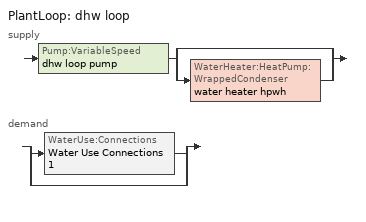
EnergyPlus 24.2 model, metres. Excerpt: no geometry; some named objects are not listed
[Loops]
PlantLoop 'dhw loop'
 supply: Pump:VariableSpeed 'dhw loop pump' > split
  | bypass
  | WaterHeater:HeatPump:WrappedCondenser 'water heater hpwh'
 demand: split
  | WaterUse:Connections 'Water Use Connections 1'
  | bypass
[ZoneControl:Thermostat]
conditioned space Thermostat: Zone or ZoneList=conditioned space; Control Type Schedule=conditioned space Thermostat Schedule; Control 1=conditioned space temperature setpoint; Temperature Difference Between Cutout And Setpoint {deltaC}=0
[ThermostatSetpoint:DualSetpoint]
conditioned space temperature setpoint: Heating Setpoint Temperature Schedule=heating setpoint; Cooling Setpoint Temperature Schedule=cooling setpoint
[ZoneHVAC:Baseboard:Convective:Electric]
electric baseboard: Availability Schedule=Always On Discrete; Heating Design Capacity {W}=7017.29; Efficiency=1
[Zone equipment]
conditioned space: electric baseboard
[PlantLoop]
dhw loop: Fluid Type=Water; Plant Equipment Operation Scheme=dhw loop Operation Schemes; Maximum Loop Temperature {C}=100; Minimum Loop Temperature {C}=0; Maximum Loop Flow Rate {m3/s}=0.01; Minimum Loop Flow Rate {m3/s}=0; Plant Loop Volume {m3}=0.003; Load Distribution Scheme=Optimal; Plant Loop Demand Calculation Scheme=SingleSetpoint; Common Pipe Simulation=None
[Sizing:Plant]
dhw loop: Loop Type=Heating; Design Loop Exit Temperature {C}=51.6667; Loop Design Temperature Difference {deltaC}=5.55556; Sizing Option=NonCoincident; Zone Timesteps in Averaging Window=1; Coincident Sizing Factor Mode=None
[Pump:VariableSpeed]
dhw loop pump: Design Maximum Flow Rate {m3/s}=0.01; Design Pump Head {Pa}=1; Design Power Consumption {W}=0; Motor Efficiency=0.85; Fraction of Motor Inefficiencies to Fluid Stream=0; Coefficient 1 of the Part Load Performance Curve=0; Coefficient 2 of the Part Load Performance Curve=1; Coefficient 3 of the Part Load Performance Curve=0; Coefficient 4 of the Part Load Performance Curve=0; Design Minimum Flow Rate {m3/s}=0; Pump Control Type=Intermittent; Skin Loss Radiative Fraction=0.5; Design Power Sizing Method=PowerPerFlowPerPressure; Design Electric Power per Unit Flow Rate {W/(m3/s)}=348701.1; Design Shaft Power per Unit Flow Rate per Unit Head {W/((m3/s)-Pa)}=1.28205; Design Minimum Flow Rate Fraction=0
[WaterHeater:Stratified]
water heater tank: Tank Volume {m3}=0.224853; Tank Height {m}=1.3343; Tank Shape=VerticalCylinder; Maximum Temperature Limit {C}=90; Heater Priority Control=MasterSlave; Heater 1 Setpoint Temperature Schedule=water heater TopElementSetpoint; Heater 1 Deadband Temperature Difference {deltaC}=18.5; Heater 1 Capacity {W}=4500.11; Heater 1 Height {m}=1.05632; Heater 2 Setpoint Temperature Schedule=water heater BottomElementSetpoint; Heater 2 Deadband Temperature Difference {deltaC}=3.89; Heater 2 Capacity {W}=4500.11; Heater 2 Height {m}=0.277979; Heater Fuel Type=Electricity; Heater Thermal Efficiency=1; Off Cycle Parasitic Fuel Consumption Rate {W}=3; Off Cycle Parasitic Fuel Type=Electricity; Off Cycle Parasitic Heat Fraction to Tank=0; Off Cycle Parasitic Height {m}=0; On Cycle Parasitic Fuel Consumption Rate {W}=3; On Cycle Parasitic Fuel Type=Electricity; On Cycle Parasitic Heat Fraction to Tank=0; On Cycle Parasitic Height {m}=0; Ambient Temperature Indicator=Schedule; Ambient Temperature Schedule=water heater Tamb act; Uniform Skin Loss Coefficient per Unit Area to Ambient Temperature {W/m2-K}=0.925959; Skin Loss Fraction to Zone=1; Off Cycle Flue Loss Coefficient to Ambient Temperature {W/K}=0; Off Cycle Flue Loss Fraction to Zone=1; Use Side Effectiveness=1; Use Side Inlet Height {m}=0; Use Side Outlet Height {m}=Autocalculate; Source Side Effectiveness=1; Source Side Inlet Height {m}=0; Source Side Outlet Height {m}=0; Inlet Mode=Fixed; Use Side Design Flow Rate {m3/s}=0.00374132; Source Side Design Flow Rate {m3/s}=0; Indirect Water Heating Recovery Time {hr}=1.5; Number of Nodes=6; Additional Destratification Conductivity {W/m-K}=0; Node 1 Additional Loss Coefficient {W/K}=0; Node 2 Additional Loss Coefficient {W/K}=0; Node 3 Additional Loss Coefficient {W/K}=0; Node 4 Additional Loss Coefficient {W/K}=0; Node 5 Additional Loss Coefficient {W/K}=0; Node 6 Additional Loss Coefficient {W/K}=0
[WaterHeater:Sizing]
water heater tank: Design Mode=PeakDraw; Time Storage Can Meet Peak Draw {hr}=0.538503; Time for Tank Recovery {hr}=0; Nominal Tank Volume for Autosizing Plant Connections {m3}=1
[WaterHeater:HeatPump:WrappedCondenser]
water heater hpwh: Compressor Setpoint Temperature Schedule=water heater setpoint; Dead Band Temperature Difference {deltaC}=3.89; Condenser Bottom Location {m}=0.0555958; Condenser Top Location {m}=0.722746; Evaporator Air Flow Rate {m3/s}=0.0854225; Inlet Air Configuration=Schedule; Inlet Air Temperature Schedule=water heater Tamb act; Inlet Air Humidity Schedule=water heater RHamb act; Tank=water heater tank; DX Coil=water heater coil; Minimum Inlet Air Temperature for Compressor Operation {C}=5.55556; Maximum Inlet Air Temperature for Compressor Operation {C}=48.8889; Compressor Location=Schedule; Compressor Ambient Temperature Schedule=water heater Tamb act; Fan=water heater fan; Fan Placement=DrawThrough; On Cycle Parasitic Electric Load {W}=0; Off Cycle Parasitic Electric Load {W}=0; Parasitic Heat Rejection Location=Outdoors; Inlet Air Mixer Schedule=Always On Discrete; Tank Element Control Logic=MutuallyExclusive; Control Sensor 1 Height In Stratified Tank {m}=1.05632; Control Sensor 1 Weight=0.75; Control Sensor 2 Height In Stratified Tank {m}=0.389171
[Coil:WaterHeating:AirToWaterHeatPump:Wrapped]
water heater coil: Rated Heating Capacity {W}=2110.99; Rated COP {W/W}=4.222255; Rated Sensible Heat Ratio=0.88; Rated Evaporator Inlet Air Dry-Bulb Temperature {C}=19.7222; Rated Evaporator Inlet Air Wet-Bulb Temperature {C}=13.561; Rated Condenser Water Temperature {C}=48.89; Rated Evaporator Air Flow Rate {m3/s}=0.0854225; Evaporator Fan Power Included in Rated COP=Yes; Crankcase Heater Capacity {W}=0; Maximum Ambient Temperature for Crankcase Heater Operation {C}=0; Evaporator Air Temperature Type for Curve Objects=WetBulbTemperature; Heating Capacity Function of Temperature Curve=HPWH-Cap-fT; Heating Capacity Function of Air Flow Fraction Curve=HPWH-Htg-Cap-FF; Heating COP Function of Temperature Curve=HPWH-COP-fT; Heating COP Function of Air Flow Fraction Curve=HPWH-Htg-COP-FF; Part Load Fraction Correlation Curve=HPWH-COP-fPLR
[Fan:SystemModel]
water heater fan: Availability Schedule=Always On Discrete; Design Maximum Air Flow Rate {m3/s}=0.0854225; Speed Control Method=Discrete; Electric Power Minimum Flow Rate Fraction=0.2; Design Pressure Rise {Pa}=500; Motor Efficiency=1; Motor In Air Stream Fraction=1; Design Electric Power Consumption {W}=Autosize; Design Power Sizing Method=PowerPerFlow; Electric Power Per Unit Flow Rate {W/(m3/s)}=97.8923; Electric Power Per Unit Flow Rate Per Unit Pressure {W/((m3/s)-Pa)}=1.66667; Fan Total Efficiency=0.7; Motor Loss Radiative Fraction=0; Number of Speeds=1
[SetpointManager:Scheduled]
Setpoint Manager Scheduled 1: Control Variable=Temperature; Schedule=dhw temp
[WaterUse:Connections]
Water Use Connections 1: Drain Water Heat Exchanger Type=None; Drain Water Heat Exchanger Destination=Plant; Water Use Equipment Name 1=dhw fixtures; Water Use Equipment Name 2=dhw distribution waste; Water Use Equipment Name 3=clothes washer; Water Use Equipment Name 4=dishwasher
[WaterUse:Equipment]
Name | Peak Flow Rate {m3/s} | Flow Rate Fraction Schedule | Target Temperature Schedule
dhw fixtures | 3.06117e-05 | hot_water_fixtures | mixed water temperature schedule
dhw distribution waste | 1.59288e-05 | hot_water_fixtures | mixed water temperature schedule
clothes washer | 1.31077e-05 | hot_water_clothes_washer
[PlantEquipmentOperationSchemes]
dhw loop Operation Schemes: Control Scheme Object Type 1=PlantEquipmentOperation:HeatingLoad; Control Scheme Name 1=dhw loop Heating Operation Scheme; Control Scheme Schedule Name 1=Always On Discrete
[PlantEquipmentOperation:HeatingLoad]
dhw loop Heating Operation Scheme: Load Range Lower Limit 1 {W}=0; Load Range Upper Limit 1 {W}=1000000000; Range Equipment List Name 1=dhw loop Heating Equipment List
[PlantEquipmentList]
dhw loop Heating Equipment List: WaterHeater:HeatPump:WrappedCondenser, water heater hpwh
[EnergyManagementSystem:Sensor]
Name | Output:Variable or Output:Meter Index Key | Output:Variable or Output:Meter
conditioned_space_clg_unmet_s | conditioned space | Zone Cooling Setpoint Not Met Time
conditioned_space_htg_unmet_s | conditioned space | Zone Heating Setpoint Not Met Time
fridge_tin_s; tin_s; tin_s_1 | conditioned space | Zone Mean Air Temperature
ig_ee_conv_2 | clothes washer | Electric Equipment Convective Heating Energy
ig_ee_rad_2 | clothes washer | Electric Equipment Radiant Heating Energy
ss_trans_in_2 | Window2 | Surface Window Transmitted Solar Radiation Rate
ss_trans_in_3 | Window3 | Surface Window Transmitted Solar Radiation Rate
ss_trans_in_4 | Window4 | Surface Window Transmitted Solar Radiation Rate
ss_trans_in_5 | Window5 | Surface Window Transmitted Solar Radiation Rate
ss_trans_in_6 | Window6 | Surface Window Transmitted Solar Radiation Rate
ss_trans_in_7 | Window7 | Surface Window Transmitted Solar Radiation Rate
ss_trans_in_8 | Window8 | Surface Window Transmitted Solar Radiation Rate
ss_trans_in_9 | Window9 | Surface Window Transmitted Solar Radiation Rate
ss_trans_out | Window1 | Surface Inside Face Initial Transmitted Diffuse Transmitted Out Window Solar Radiation Rate
ss_trans_out_1 | Window10 | Surface Inside Face Initial Transmitted Diffuse Transmitted Out Window Solar Radiation Rate
ss_trans_out_2 | Window2 | Surface Inside Face Initial Transmitted Diffuse Transmitted Out Window Solar Radiation Rate
ss_trans_out_3 | Window3 | Surface Inside Face Initial Transmitted Diffuse Transmitted Out Window Solar Radiation Rate
ss_trans_out_4 | Window4 | Surface Inside Face Initial Transmitted Diffuse Transmitted Out Window Solar Radiation Rate
ss_trans_out_5 | Window5 | Surface Inside Face Initial Transmitted Diffuse Transmitted Out Window Solar Radiation Rate
ss_trans_out_6 | Window6 | Surface Inside Face Initial Transmitted Diffuse Transmitted Out Window Solar Radiation Rate
ss_trans_out_7 | Window7 | Surface Inside Face Initial Transmitted Diffuse Transmitted Out Window Solar Radiation Rate
ss_trans_out_8 | Window8 | Surface Inside Face Initial Transmitted Diffuse Transmitted Out Window Solar Radiation Rate
ss_trans_out_9 | Window9 | Surface Inside Face Initial Transmitted Diffuse Transmitted Out Window Solar Radiation Rate
s_conv | Floor1 | Surface Inside Face Convection Heat Gain Energy
s_conv_1 | Floor2 | Surface Inside Face Convection Heat Gain Energy
s_conv_10 | Wall8 | Surface Inside Face Convection Heat Gain Energy
s_conv_2 | Floor3 | Surface Inside Face Convection Heat Gain Energy
s_conv_3 | inferred conditioned ceiling | Surface Inside Face Convection Heat Gain Energy
s_conv_4 | inferred conditioned floor | Surface Inside Face Convection Heat Gain Energy
s_conv_5 | Wall3 | Surface Inside Face Convection Heat Gain Energy
s_conv_6 | Wall4 | Surface Inside Face Convection Heat Gain Energy
s_conv_7 | Wall5 | Surface Inside Face Convection Heat Gain Energy
s_conv_8 | Wall6 | Surface Inside Face Convection Heat Gain Energy
s_conv_9 | Wall7 | Surface Inside Face Convection Heat Gain Energy
s_ig | Floor1 | Surface Inside Face Internal Gains Radiation Heat Gain Energy
s_ig_1 | Floor2 | Surface Inside Face Internal Gains Radiation Heat Gain Energy
s_ig_10 | Wall8 | Surface Inside Face Internal Gains Radiation Heat Gain Energy
s_ig_2 | Floor3 | Surface Inside Face Internal Gains Radiation Heat Gain Energy
s_ig_3 | inferred conditioned ceiling | Surface Inside Face Internal Gains Radiation Heat Gain Energy
s_ig_4 | inferred conditioned floor | Surface Inside Face Internal Gains Radiation Heat Gain Energy
s_ig_5 | Wall3 | Surface Inside Face Internal Gains Radiation Heat Gain Energy
s_ig_6 | Wall4 | Surface Inside Face Internal Gains Radiation Heat Gain Energy
s_ig_7 | Wall5 | Surface Inside Face Internal Gains Radiation Heat Gain Energy
s_ig_8 | Wall6 | Surface Inside Face Internal Gains Radiation Heat Gain Energy
s_ig_9 | Wall7 | Surface Inside Face Internal Gains Radiation Heat Gain Energy
s_lgt | Floor1 | Surface Inside Face Lights Radiation Heat Gain Energy
s_lgt_1 | Floor2 | Surface Inside Face Lights Radiation Heat Gain Energy
s_lgt_10 | Wall8 | Surface Inside Face Lights Radiation Heat Gain Energy
s_lgt_2 | Floor3 | Surface Inside Face Lights Radiation Heat Gain Energy
s_lgt_3 | inferred conditioned ceiling | Surface Inside Face Lights Radiation Heat Gain Energy
s_lgt_4 | inferred conditioned floor | Surface Inside Face Lights Radiation Heat Gain Energy
s_lgt_5 | Wall3 | Surface Inside Face Lights Radiation Heat Gain Energy
s_lgt_6 | Wall4 | Surface Inside Face Lights Radiation Heat Gain Energy
s_lgt_7 | Wall5 | Surface Inside Face Lights Radiation Heat Gain Energy
s_lgt_8 | Wall6 | Surface Inside Face Lights Radiation Heat Gain Energy
s_lgt_9 | Wall7 | Surface Inside Face Lights Radiation Heat Gain Energy
s_sol | Floor1 | Surface Inside Face Solar Radiation Heat Gain Energy
s_sol_1 | Floor2 | Surface Inside Face Solar Radiation Heat Gain Energy
s_sol_10 | Wall8 | Surface Inside Face Solar Radiation Heat Gain Energy
s_sol_2 | Floor3 | Surface Inside Face Solar Radiation Heat Gain Energy
s_sol_3 | inferred conditioned ceiling | Surface Inside Face Solar Radiation Heat Gain Energy
s_sol_4 | inferred conditioned floor | Surface Inside Face Solar Radiation Heat Gain Energy
s_sol_5 | Wall3 | Surface Inside Face Solar Radiation Heat Gain Energy
s_sol_6 | Wall4 | Surface Inside Face Solar Radiation Heat Gain Energy
s_sol_7 | Wall5 | Surface Inside Face Solar Radiation Heat Gain Energy
s_sol_8 | Wall6 | Surface Inside Face Solar Radiation Heat Gain Energy
s_sol_9 | Wall7 | Surface Inside Face Solar Radiation Heat Gain Energy
s_surf | Floor1 | Surface Inside Face Net Surface Thermal Radiation Heat Gain Energy
s_surf_1 | Floor2 | Surface Inside Face Net Surface Thermal Radiation Heat Gain Energy
s_surf_10 | Wall8 | Surface Inside Face Net Surface Thermal Radiation Heat Gain Energy
s_surf_2 | Floor3 | Surface Inside Face Net Surface Thermal Radiation Heat Gain Energy
s_surf_3 | inferred conditioned ceiling | Surface Inside Face Net Surface Thermal Radiation Heat Gain Energy
s_surf_4 | inferred conditioned floor | Surface Inside Face Net Surface Thermal Radiation Heat Gain Energy
s_surf_5 | Wall3 | Surface Inside Face Net Surface Thermal Radiation Heat Gain Energy
s_surf_6 | Wall4 | Surface Inside Face Net Surface Thermal Radiation Heat Gain Energy
s_surf_7 | Wall5 | Surface Inside Face Net Surface Thermal Radiation Heat Gain Energy
s_surf_8 | Wall6 | Surface Inside Face Net Surface Thermal Radiation Heat Gain Energy
s_surf_9 | Wall7 | Surface Inside Face Net Surface Thermal Radiation Heat Gain Energy
tout_s | conditioned space | Zone Outdoor Air Drybulb Temperature
water_heater_amb_rh | garage | Zone Air Relative Humidity
water_heater_amb_temp | garage | Zone Mean Air Temperature
water_heater_coil_energy | water heater coil | Cooling Coil Water Heating Electricity Rate
water_heater_fan_energy; water_heater_fan_pwr | water heater fan | Fan Electricity Rate
water_heater_lat_cool | water heater coil | Cooling Coil Latent Cooling Rate
water_heater_sens_cool | water heater coil | Cooling Coil Sensible Cooling Rate
water_heater_tank_energy | water heater tank | Water Heater Electricity Rate
water_heater_tank_off_cycle_parasitic | water heater tank | Water Heater Off Cycle Parasitic Electricity Rate
water_heater_tank_on_cycle_parasitic | water heater tank | Water Heater On Cycle Parasitic Electricity Rate
water_heater_tl | water heater tank | Water Heater Heat Loss Rate
water_heater_T_set | water heater setpoint | Schedule Value
win_s | conditioned space | Zone Air Humidity Ratio
[EnergyManagementSystem:Actuator]
Name | Actuated Component Unique | Actuated Component Type | Actuated Component Control Type
fridge_schedule_1_act | fridge schedule 1 | Schedule:Constant | Schedule Value
fridge_schedule_act | fridge schedule | Schedule:Constant | Schedule Value
infil_flow_act | infil flow | Zone Infiltration | Air Exchange Flow Rate
mech_vent_house_fan_cfis_act | mech vent house fan cfis | ElectricEquipment | Electricity Rate
mech_vent_house_fan_latent_load_act | mech vent house fan latent load | OtherEquipment | Power Level
mech_vent_house_fan_sensible_load_act | mech vent house fan sensible load | OtherEquipment | Power Level
natural_vent_flow_act | natural vent flow | Zone Infiltration | Air Exchange Flow Rate
water_heater_HPWHSchedOverride | water heater setpoint | Schedule:Constant | Schedule Value
water_heater_hpwh_ec_adj_act | water heater energy adjustment1 | OtherEquipment | Power Level
water_heater_lat_act | water heater lat | OtherEquipment | Power Level
water_heater_LESchedOverride | water heater BottomElementSetpoint | Schedule:Constant | Schedule Value
water_heater_RHamb_act | water heater RHamb act | Schedule:Constant | Schedule Value
water_heater_sens_act | water heater sens | OtherEquipment | Power Level
water_heater_Tamb_act | water heater Tamb act | Schedule:Constant | Schedule Value
water_heater_UESchedOverride | water heater TopElementSetpoint | Schedule:Constant | Schedule Value
whole_house_fan_act | whole house fan | ElectricEquipment | Electricity Rate
whole_house_fan_flow_act | whole house fan flow | Zone Infiltration | Air Exchange Flow Rate
whole_house_fan_mix_act | whole house fan mix | ZoneMixing | Air Exchange Flow Rate
[Schedule:Constant]
Name | Hourly Value
Always On Discrete | 1
dhw temp; water heater setpoint | 51.6667
mixed water temperature schedule | 40.5556
water heater BottomElementSetpoint; water heater TopElementSetpoint | 0
water heater RHamb act | 0.5
water heater Tamb act | 23
[Schedule:Day:Interval]
heating setpoint day: No, 09:00, 16.6667, 24:00, 20
heating setpoint default day; cooling setpoint default day: No, 24:00, 0
cooling setpoint day: No, 24:00, 25.5556
[Schedule:Week:Daily]
heating setpoint Week Rule - Jan1-Dec31: heating setpoint day, heating setpoint day, heating setpoint day, heating setpoint day, heating setpoint day, heating setpoint day, heating setpoint day, heating setpoint default day, heating setpoint default day, heating setpoint default day, heating setpoint default day, heating setpoint default day
cooling setpoint Week Rule - Jan1-Dec31: cooling setpoint day, cooling setpoint day, cooling setpoint day, cooling setpoint day, cooling setpoint day, cooling setpoint day, cooling setpoint day, cooling setpoint default day, cooling setpoint default day, cooling setpoint default day, cooling setpoint default day, cooling setpoint default day
[Schedule:Year]
heating setpoint: heating setpoint Week Rule - Jan1-Dec31, 1, 1, 12, 31
cooling setpoint: cooling setpoint Week Rule - Jan1-Dec31, 1, 1, 12, 31
[Schedule:File] File=in.schedules.csv; Rows to Skip at Top=1; Number of Hours of Data=8760; Column Separator=Comma; Interpolate to Timestep=Yes; Minutes per Item=15; Adjust Schedule for Daylight Savings=Yes
Name | Column Number
dishwasher | 8
hot_water_clothes_washer | 9
hot_water_fixtures | 13
[Schedule:Compact]
conditioned space Thermostat Schedule: Through: 12/31, For: AllDays, Until: 24:00, 4
[Curve:Biquadratic] Minimum Value of x {BasedOnField A2}=0; Maximum Value of x {BasedOnField A2}=100; Minimum Value of y {BasedOnField A3}=0; Maximum Value of y {BasedOnField A3}=100
Name | Coefficient1 Constant | Coefficient2 x | Coefficient3 x**2 | Coefficient4 y | Coefficient5 y**2 | Coefficient6 x*y
HPWH-Cap-fT | 0.563 | 0.0437 | 3.9e-05 | 0.0055 | -0.000148 | -0.000145
HPWH-COP-fT | 1.1332 | 0.063 | -9.79e-05 | -0.00972 | -2.14e-05 | -0.000686
[Curve:Cubic] Coefficient1 Constant=1; Coefficient2 x=0; Coefficient3 x**2=0; Coefficient4 x**3=0; Minimum Value of x {BasedOnField A2}=0
Name | Maximum Value of x {BasedOnField A2}
HPWH-Htg-Cap-FF; HPWH-Htg-COP-FF | 100
HPWH-COP-fPLR | 1
